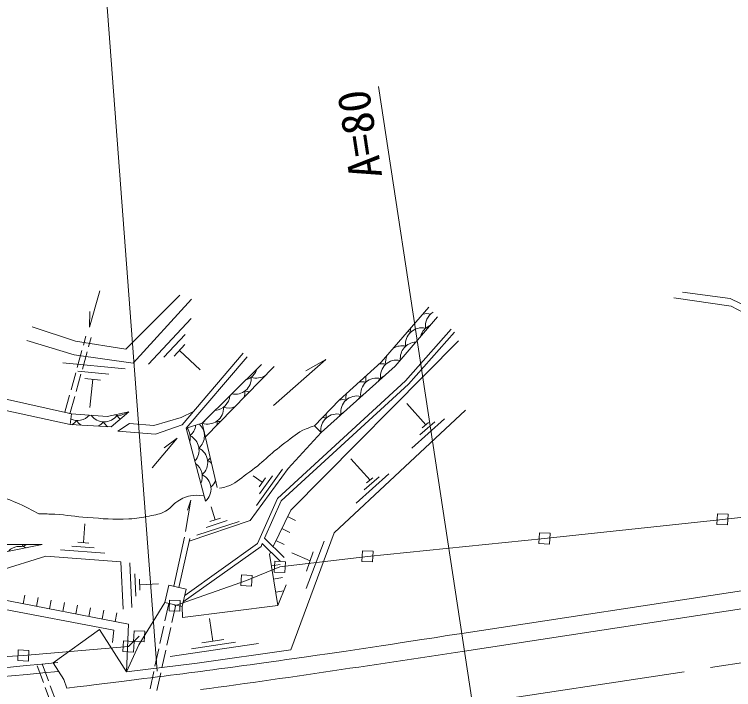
# Model space of a CAD drawing. Units: millimetres, scale not verified. Extents: x 40000 to 680000, y 20000 to 380000.
# Drawn here: x 151248 to 191560, y 279561 to 317396 of the extents above; entities that cross this region are included whole.
import ezdxf
from ezdxf.enums import TextEntityAlignment as Align

# ---------------------------------------------------------------- set-up
doc = ezdxf.new("R2010")
doc.units = ezdxf.units.MM
doc.header["$LTSCALE"] = 1000
doc.linetypes.add('CHAIN', pattern=[18.5, 12, -1.5, 3.5, -1.5])
for name, color, linetype, lineweight in [('M-BGD', 7, 'Continuous', 13), ('M-BMK', 2, 'CHAIN', 13), ('M-BMK-ROW', 30, 'Continuous', 13), ('M-STR-HTXT', 7, 'Continuous', 13), ('M-STR-STRC', 7, 'Continuous', 13)]:
    doc.layers.add(name, color=color, linetype=linetype, lineweight=lineweight)
doc.styles.add('ＭＳ ゴシック', font='')
doc.styles.get('ＭＳ ゴシック').set_extended_font_data('MS Gothic')

msp = doc.modelspace()

# ---------------------------------------------------------------- linework, layer by layer
at = {"layer": 'M-BGD'}
for p, q in [((156047, 301913), (155458, 299879)), ((157493, 298630), (160528, 301668)), ((188690, 301831), (191366, 301475)), ((157915, 297859), (161168, 301441)), ((188217, 301519), (191415, 301046)), ((191366, 301475), (194535, 299929)), ((155458, 299879), (155485, 300745)), ((171808, 297906), (174481, 300996)), ((191415, 301046), (194367, 299515)), ((158761, 297805), (161151, 300362)), ((172586, 297680), (174957, 300452)), ((152249, 299886), (154672, 299086)), ((173168, 296859), (175734, 299762)), ((173347, 296683), (175922, 299596)), ((151942, 299127), (154607, 298314)), ((155116, 298857), (155256, 299362)), ((155406, 298777), (155545, 299282)), ((159632, 298188), (160827, 299466)), ((166736, 289625), (176139, 299113)), ((154672, 299086), (157493, 298630)), ((160205, 298252), (160802, 298891)), ((154607, 298314), (157915, 297859)), ((154769, 297604), (155036, 298568)), ((155059, 297524), (155325, 298488)), ((160504, 298571), (161664, 297486)), ((160651, 294403), (164067, 298408)), ((160879, 294209), (164295, 298213)), ((165763, 295483), (168705, 298066)), ((168705, 298066), (167584, 297428)), ((169444, 295771), (171808, 297906)), ((153968, 297864), (157451, 297527)), ((161775, 294484), (165100, 297783)), ((161952, 293732), (165811, 297666)), ((168436, 293977), (172586, 297680)), ((154423, 296352), (154689, 297315)), ((154712, 296271), (154979, 297235)), ((154802, 297406), (156544, 297238)), ((155202, 296991), (156073, 296907)), ((155637, 296949), (155485, 295368)), ((165991, 290279), (173168, 296859)), ((154443, 295018), (147359, 296583)), ((166198, 290130), (173347, 296683)), ((154366, 294412), (147156, 296003)), ((154076, 295099), (154342, 296062)), ((154365, 295019), (154632, 295982)), ((168072, 294335), (169444, 295771)), ((174304, 294396), (173236, 295592)), ((156447, 294861), (157670, 295126)), ((157670, 295126), (156680, 294277)), ((160593, 294803), (161289, 295151)), ((154366, 294412), (154443, 295018)), ((154443, 295018), (156447, 294861)), ((159059, 294356), (160593, 294803)), ((173521, 293096), (175362, 294735)), ((156680, 294277), (154366, 294412)), ((157039, 294051), (157700, 294464)), ((157700, 294464), (159059, 294356)), ((160651, 294403), (159150, 293866)), ((160879, 294209), (161775, 294484)), ((161775, 294484), (162621, 290890)), ((168072, 294335), (168436, 293977)), ((173977, 293843), (174815, 294571)), ((174098, 294231), (174463, 294523)), ((159150, 293866), (157039, 294051)), ((161960, 290117), (160879, 294209)), ((168436, 293977), (166587, 291948)), ((158974, 291992), (160366, 293656)), ((160366, 293656), (159644, 293103)), ((171181, 291305), (170112, 292501)), ((166587, 291948), (164461, 289037)), ((166276, 291905), (164822, 289872)), ((165142, 291179), (164628, 291547)), ((165709, 291542), (164982, 290525)), ((170398, 290005), (172238, 291645)), ((170853, 290752), (171691, 291481)), ((165324, 291433), (164960, 290925)), ((170975, 291141), (171339, 291432)), ((164871, 287752), (165991, 290279)), ((160841, 288425), (161139, 290179)), ((161139, 290179), (160948, 289614)), ((165274, 288045), (166198, 290130)), ((162507, 289079), (162272, 289800)), ((165752, 287575), (166736, 289625)), ((164461, 289037), (161041, 287884)), ((163178, 289035), (161990, 288648)), ((162804, 289176), (162210, 288983)), ((166560, 289260), (167011, 289043)), ((155117, 287795), (155198, 288855)), ((163850, 288990), (161473, 288217)), ((166236, 288584), (166686, 288367)), ((160781, 288102), (160178, 285358)), ((161074, 288037), (160470, 285290)), ((165274, 288045), (166365, 286973)), ((165911, 287907), (166362, 287691)), ((168603, 287882), (167601, 285222)), ((148246, 287704), (152799, 287698)), ((152799, 287698), (150774, 287280)), ((155721, 287498), (154475, 287593)), ((155429, 287771), (154806, 287819)), ((160713, 284474), (165072, 287589)), ((160799, 284843), (164871, 287752)), ((165072, 287589), (165144, 287752)), ((165144, 287752), (166154, 286759)), ((176325, 282712), (207277, 287427)), ((153003, 287046), (150352, 286209)), ((157208, 286716), (153003, 287046)), ((156326, 287202), (153833, 287391)), ((165547, 287149), (165614, 287290)), ((166014, 284278), (165547, 287149)), ((167823, 286780), (166799, 287227)), ((168002, 287281), (167619, 286206)), ((157338, 284061), (157208, 286716)), ((157834, 284164), (157711, 286661)), ((165653, 286499), (166146, 286579)), ((157638, 283234), (142695, 286112)), ((157638, 283234), (142695, 286112)), ((158053, 284801), (157991, 286049)), ((165773, 285759), (166267, 285839)), ((142435, 285613), (156818, 282898)), ((158287, 285125), (158256, 285749)), ((158272, 285437), (159334, 285490)), ((159907, 285421), (159680, 284447)), ((159907, 285421), (160881, 285195)), ((166014, 284278), (166489, 285434)), ((160881, 285195), (160654, 284221)), ((165894, 285018), (166349, 285093)), ((151746, 284369), (151840, 284860)), ((152482, 284227), (152577, 284718)), ((153219, 284085), (153313, 284576)), ((153955, 283943), (154050, 284434)), ((154692, 283802), (154786, 284293)), ((159680, 284447), (158229, 282069)), ((159680, 284447), (160654, 284221)), ((159899, 284390), (159685, 283413)), ((160290, 284304), (160076, 283327)), ((160654, 284221), (160671, 283602)), ((160671, 283602), (166014, 284278)), ((155428, 283660), (155523, 284151)), ((156165, 283518), (156259, 284009)), ((156901, 283376), (156996, 283867)), ((162375, 282282), (162188, 283549)), ((157528, 280555), (157638, 283234)), ((159621, 283120), (159407, 282143)), ((160012, 283034), (159798, 282057)), ((153427, 281057), (156027, 282921)), ((156027, 282921), (157528, 280555)), ((156818, 282898), (156750, 282198)), ((163649, 282218), (161175, 281852)), ((162994, 282374), (161757, 282191)), ((158229, 282069), (157528, 280555)), ((159343, 281850), (159129, 280873)), ((164922, 282153), (159975, 281422)), ((166737, 281791), (161486, 281046)), ((159733, 281764), (159519, 280788)), ((152810, 280998), (153155, 280059)), ((154022, 280124), (153427, 281057)), ((161486, 281046), (157537, 280556)), ((152529, 280895), (152873, 279956)), ((159064, 280580), (158850, 279603)), ((159455, 280495), (159241, 279518)), ((153258, 279778), (153602, 278839)), ((154197, 279639), (154022, 280124)), ((152976, 279674), (153320, 278736))]:
    msp.add_line(p, q, dxfattribs=at)
msp.add_lwpolyline([(166737, 281791), (169167, 288350), (176526, 295216)], dxfattribs=at)
for centre, radius, start, end in [((174360, 299727), 903, 75.9395, 104.0276), ((175185, 299933), 903, 120.3144, 188.2295), ((174896, 299133), 903, 113.3621, 165.5702), ((174072, 298928), 903, 75.9395, 188.2295), ((173247, 298722), 903, 75.9395, 87.0103), ((174360, 299727), 903, 174.2636, 188.2295), ((172958, 297922), 903, 75.9395, 121.1835), ((173783, 298128), 903, 92.671, 186.2613), ((172670, 297123), 903, 77.5797, 188.2295), ((172958, 297922), 903, 157.1077, 188.2295), ((163981, 297785), 903, 285.7694, 343.7715), ((171845, 296917), 903, 75.9395, 99.2189), ((164820, 297918), 903, 250.9395, 303.7962), ((171845, 296917), 903, 164.9501, 188.2295), ((172381, 296323), 903, 117.6193, 145.8555), ((163624, 297014), 903, 257.9148, 3.2295), ((170732, 295912), 903, 75.9395, 99.2189), ((171557, 296117), 903, 75.9395, 188.2295), ((163266, 296242), 903, 340.3797, 3.2295), ((164463, 297147), 903, 250.9395, 267.0861), ((162427, 296109), 903, 275.0241, 354.5168), ((170443, 295112), 903, 75.9395, 188.2295), ((170732, 295912), 903, 164.9501, 188.2295), ((171268, 295318), 903, 120.2181, 143.2568), ((169619, 294906), 903, 75.9395, 99.2189), ((157048, 295831), 903, 257.4694, 306.9829), ((162070, 295338), 903, 250.9395, 3.2295), ((163266, 296242), 903, 250.9395, 290.7113), ((154781, 295546), 903, 245.4671, 317.8068), ((156279, 295469), 903, 216.5914, 323.2295), ((157777, 295393), 903, 210.9395, 229.0956), ((169330, 294107), 903, 75.9395, 188.2295), ((168506, 293901), 903, 75.9395, 89.0834), ((169619, 294906), 903, 173.0497, 188.2295), ((170155, 294312), 903, 123.5952, 139.8797), ((154011, 295184), 903, 300.5051, 323.2295), ((155509, 295108), 903, 210.9395, 234.1064), ((155509, 295108), 903, 299.2063, 323.2295), ((157007, 295032), 903, 210.9395, 235.4531), ((160509, 294471), 903, 310.9395, 353.6076), ((160998, 293777), 903, 310.9395, 46.8466), ((161230, 295205), 903, 307.0845, 322.4564), ((161713, 294566), 903, 348.8247, 3.2295), ((162909, 295471), 903, 250.9395, 261.8182), ((160205, 293678), 903, 345.5188, 37.1114), ((161303, 294570), 903, 310.9395, 312.3926), ((161488, 293082), 903, 61.5395, 63.2295), ((169042, 293307), 903, 131.3903, 132.0845), ((160694, 292983), 903, 317.8161, 63.2295), ((161183, 292288), 903, 310.9395, 63.2295), ((161488, 293082), 903, 310.9395, 324.9635), ((161673, 291593), 903, 45.7067, 63.2295), ((160879, 291494), 903, 334.9672, 54.6375), ((161368, 290799), 903, 310.9395, 63.2295), ((161673, 291593), 903, 310.9395, 340.7963), ((161064, 290006), 903, 7.0845, 22.5203), ((151549, 286685), 903, 66.645, 133.2295), ((150907, 287242), 903, 20.9396, 30.4072), ((152369, 286907), 903, 118.7188, 133.2295), ((136387, 444433), 164264, 256.24023, 276.04163), ((136387, 444433), 164764, 256.38272, 276.04163)]:
    msp.add_arc(centre, radius, start, end, dxfattribs=at)
for points, knots in [([(124400, 295416), (124716, 295579), (124802, 295626), (125068, 295743), (125251, 295823), (125343, 295908), (125540, 295938), (125692, 295962), (125779, 295914), (125931, 295895), (126201, 295862), (126361, 295882), (126621, 295802), (126984, 295691), (127150, 295532), (127502, 295387), (127768, 295278), (127920, 295221), (128194, 295132), (128498, 295034), (128682, 295021), (128981, 294907), (129295, 294788), (129440, 294644), (129760, 294544), (130122, 294430), (130347, 294443), (130726, 294437), (131462, 294424), (131870, 294566), (132606, 294577), (133242, 294586), (133602, 294546), (134230, 294442), (135002, 294314), (135416, 294145), (136163, 293910), (136751, 293724), (137050, 293530), (137644, 293366), (138314, 293181), (138723, 293230), (139399, 293068), (140772, 292739), (141498, 292401), (142859, 292025), (144374, 291605), (145225, 291370), (146764, 291045), (147684, 290851), (148217, 290842), (149139, 290664), (149637, 290568), (149917, 290515), (150404, 290376), (151308, 290117), (151622, 289917), (152610, 289414)], [0, 0, 0, 0, 1, 1, 1, 2, 2, 2, 3, 3, 3, 4, 4, 4, 5, 5, 5, 6, 6, 6, 7, 7, 7, 8, 8, 8, 9, 9, 9, 10, 10, 10, 11, 11, 11, 12, 12, 12, 13, 13, 13, 14, 14, 14, 15, 15, 15, 16, 16, 16, 17, 17, 17, 18, 18, 18, 19, 19, 19, 19]), ([(162753, 290844), (162929, 290870), (162991, 290895), (163140, 290940), (163642, 291096), (163856, 291343), (164286, 291645), (165163, 292263), (165545, 292752), (166410, 293386), (166858, 293715), (167081, 293961), (167595, 294170), (167778, 294244), (167851, 294278), (168072, 294335)], [0, 0, 0, 0, 1, 1, 1, 2, 2, 2, 3, 3, 3, 4, 4, 4, 5, 5, 5, 5]), ([(152610, 289414), (153040, 289409), (153159, 289403), (153511, 289385), (154228, 289349), (154624, 289253), (155341, 289205), (156246, 289144), (156755, 289072), (157661, 289122), (158114, 289147), (158365, 289200), (158810, 289289), (159175, 289361), (159397, 289379), (159726, 289554), (159988, 289694), (160059, 289881), (160306, 290045), (160599, 290239), (160777, 290359), (161123, 290420), (161397, 290468), (161531, 290460), (161834, 290418)], [0, 0, 0, 0, 1, 1, 1, 2, 2, 2, 3, 3, 3, 4, 4, 4, 5, 5, 5, 6, 6, 6, 7, 7, 7, 8, 8, 8, 8]), ([(176325, 282712), (171789, 282005), (170620, 281830), (166957, 281308), (161981, 280598), (160386, 280410), (154197, 279639)], [0, 0, 0, 0, 1, 1, 1, 2, 2, 2, 2])]:
    msp.add_open_spline(points, degree=3, knots=knots, dxfattribs=at)
at = {"layer": 'M-BMK'}
msp.add_line((176927, 278758), (207879, 283473), dxfattribs=at)
at = {"layer": 'M-BMK-ROW'}
for p, q in [((190650, 289416), (190620, 288817)), ((191250, 289386), (190650, 289416)), ((191219, 288787), (191250, 289386)), ((190620, 288817), (191219, 288787)), ((180675, 288349), (180644, 287750)), ((181274, 288318), (180675, 288349)), ((181244, 287719), (181274, 288318)), ((180644, 287750), (181244, 287719)), ((170752, 287344), (170721, 286744)), ((171351, 287313), (170752, 287344)), ((171321, 286714), (171351, 287313)), ((165844, 286749), (165814, 286149)), ((166443, 286718), (165844, 286749)), ((166413, 286119), (166443, 286718)), ((170721, 286744), (171321, 286714)), ((163972, 285993), (163941, 285394)), ((164571, 285962), (163972, 285993)), ((164540, 285363), (164571, 285962)), ((165814, 286149), (166413, 286119)), ((163941, 285394), (164540, 285363)), ((159948, 284578), (159917, 283979)), ((160547, 284548), (159948, 284578)), ((160516, 283949), (160547, 284548)), ((159917, 283979), (160516, 283949)), ((157956, 282862), (157925, 282263)), ((158555, 282832), (157956, 282862)), ((158525, 282232), (158555, 282832)), ((157365, 282289), (157334, 281690)), ((157964, 282258), (157365, 282289)), ((157925, 282263), (158525, 282232)), ((157933, 281659), (157964, 282258)), ((151466, 281786), (151436, 281187)), ((152065, 281756), (151466, 281786)), ((152035, 281156), (152065, 281756)), ((157334, 281690), (157933, 281659)), ((151436, 281187), (152035, 281156))]:
    msp.add_line(p, q, dxfattribs=at)
for points in [[(160232, 284264), (164256, 285678), (166129, 286434), (171036, 287029), (180959, 288034), (190935, 289101), (205044, 290666), (206378, 290961)], [(104050, 283562), (110471, 283539), (113308, 282959), (122731, 281646), (132298, 280964), (141927, 280869), (151751, 281471), (157649, 281974), (158240, 282547)]]:
    msp.add_lwpolyline(points, dxfattribs=at)
at = {"layer": 'M-STR-HTXT'}
for p, q in [((159255, 280601), (155729, 327271)), ((176927, 278758), (171656, 313359))]:
    msp.add_line(p, q, dxfattribs=at)
at = {"layer": 'M-STR-STRC'}
msp.add_line((176475, 281724), (207427, 286439), dxfattribs=at)
msp.add_lwpolyline([(176475, 281724), (175981, 281649), (175487, 281573), (174993, 281498), (174499, 281423), (174005, 281348), (173511, 281273), (173018, 281198), (172524, 281124), (172031, 281049), (171537, 280975), (171044, 280901), (170551, 280827), (170058, 280754), (169565, 280680), (169072, 280607), (168579, 280534), (168086, 280462), (167594, 280390), (167101, 280318), (166608, 280247), (166116, 280176), (165623, 280106), (165131, 280036), (164639, 279966), (164146, 279897), (163654, 279828), (163162, 279760), (162670, 279693), (162178, 279626), (161686, 279559)], dxfattribs=at)

# ---------------------------------------------------------------- texts
at = {"layer": 'M-STR-HTXT', "style": 'ＭＳ ゴシック'}
msp.add_text('A=80', height=1833, rotation=98.661, dxfattribs=at).set_placement((171656, 313359), align=Align.BOTTOM_RIGHT)

doc.saveas('drawing.dxf')
